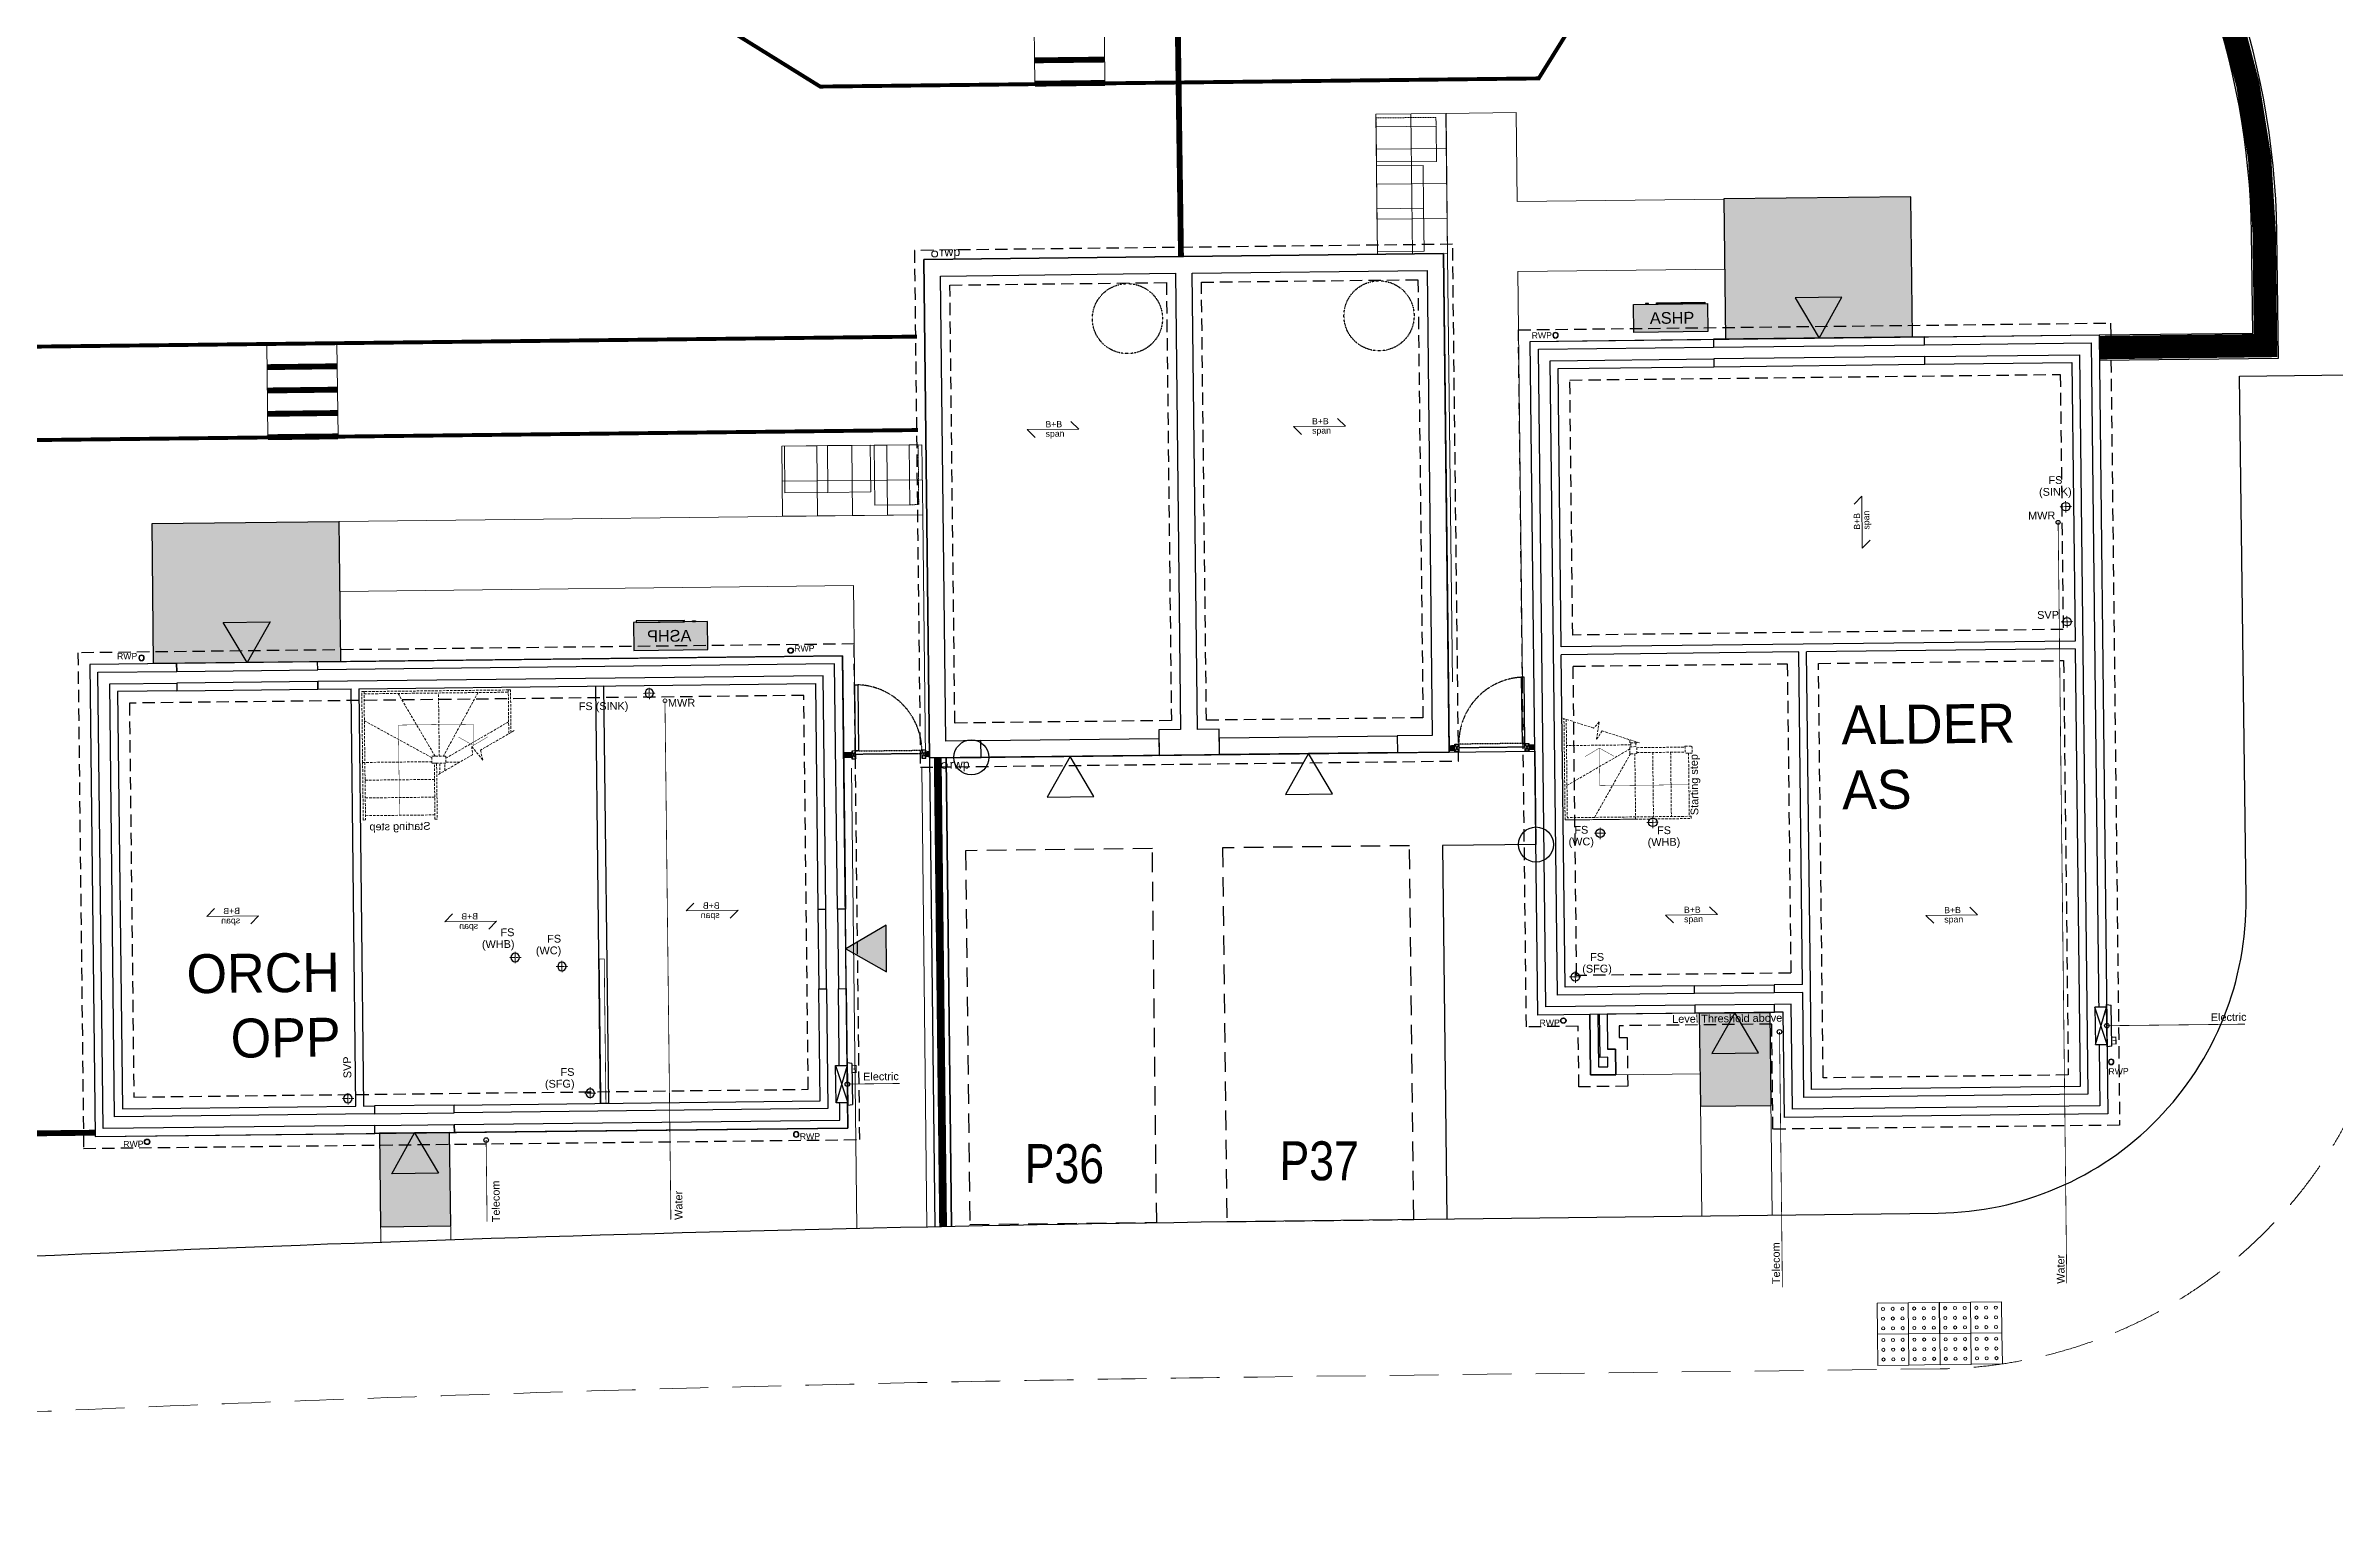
# Model space of a CAD drawing. Extents: x 287880777 to 288144713, y 62793326 to 63089570.
# Drawn here: x 288024036 to 288053418, y 63007454 to 63026159 of the extents above; entities that cross this region are included whole.
import ezdxf

# ---------------------------------------------------------------- set-up
doc = ezdxf.new("R2010")
doc.units = 0
doc.set_wipeout_variables(frame=1)
for name, pattern in [('CENTER', [2, 1.25, -0.25, 0.25, -0.25]), ('Dash', [6.35, 3.175, -3.175]), ('DASHED', [1.4, 0.7, -0.7]), ('DASHED2', [0.375, 0.25, -0.125]), ('HIDDEN', [9.525, 6.35, -3.175]), ('XREF - NORTHERN HIGHWAY DESIGN$0$CENTER2', [28.575, 19.05, -3.175, 3.175, -3.175]), ('XREF - NORTHERN HIGHWAY DESIGN$0$DASHED2', [0.375, 0.25, -0.125])]:
    doc.linetypes.add(name, pattern=pattern)
doc.layers.get('0').update_dxf_attribs({"color": 252})
for name, color, linetype in [('EXP - PEN 1', 1, 'Continuous'), ('NAR CYCLE STORES', 2, 'DASHED'), ('NAR DETAIL', 2, 'Continuous'), ('NAR EXTERNAL WALLS', 2, 'Continuous'), ('NAR PARKING', 7, 'DASHED2'), ('NAR PATIO', 3, 'Continuous'), ('NAR PRIVATE DRIVE', 6, 'Continuous'), ('NAR PRIVATE PATH HATCH', 8, 'Continuous'), ('NAR ROLLOVERS', 76, 'DASHED'), ('NAR_SUBS_PLANS', 7, 'Continuous'), ('Wain-Drainage Foul', 6, 'Continuous'), ('Wain-Drainage Foul Text', 2, 'Continuous'), ('Wain-Electrics', 3, 'Continuous'), ('Wain-Foundation acessories', 9, 'Continuous'), ('Wain-Foundation Line', 9, 'Continuous'), ('Wain-Meter box', 9, 'Continuous'), ('Wain-Part M', 10, 'Continuous'), ('Wain-RWP', 9, 'Continuous'), ('Wain-Services Run (Electric)', 10, 'Continuous'), ('Wain-Services Run (Telecom)', 190, 'Continuous'), ('Wain-Stair 1', 2, 'Continuous'), ('Wain-Stair numbers', 9, 'Continuous'), ('Wain-Wall (Cavity Wall - External Leaf)', 4, 'Continuous'), ('Wain-Wall (Cavity Wall - Internal Leaf)', 4, 'Continuous'), ('Wain-Wall (External)', 4, 'Continuous')]:
    doc.layers.add(name, color=color, linetype=linetype)
for name, color, linetype, lineweight in [('EXP - STEPS', 240, 'Continuous', 18), ('NAR BIN STORAGE', 2, 'Continuous', 0), ('NAR CBF', 34, 'FENCELINE2', 0), ('NAR M4(2)', 94, 'Continuous', 30), ('NAR PATHS', 3, 'Continuous', 0), ('rwpguts', 6, 'Continuous', 13), ('Wain-Text', 2, 'Continuous', 25), ('XREF - NORTHERN HIGHWAY DESIGN$0$EXP - HIGHWAY CENTRELINE', 3, 'XREF - NORTHERN HIGHWAY DESIGN$0$CENTER2', 18), ('XREF - NORTHERN HIGHWAY DESIGN$0$EXP - HIGHWAY CHANNEL', 4, 'XREF - NORTHERN HIGHWAY DESIGN$0$DASHED2', 9), ('XREF - NORTHERN HIGHWAY DESIGN$0$EXP - HIGHWAY FOOTWAY', 3, 'Continuous', 25), ('XREF - NORTHERN HIGHWAY DESIGN$0$EXP - HIGHWAY TACTILES', 1, 'Continuous', 9), ('XREF - NORTHERN HIGHWAY DESIGN$0$EXP - PRIVATE CHANNEL', 3, 'XREF - NORTHERN HIGHWAY DESIGN$0$DASHED2', 9), ('XREF - NORTHERN HIGHWAY DESIGN$0$EXP - PRIVATE FOOTWAY', 3, 'Continuous', 9)]:
    doc.layers.add(name, color=color, linetype=linetype, lineweight=lineweight)
for name, color, linetype, true_color in [('NAR DOOR OPENINGS', 140, 'Continuous', 0x00bfff), ('NAR EV CHARGING POINT', 3, 'Continuous', 0x00ff00), ('NAR HOUSE TYPE NAMES', 1, 'Continuous', 0xff0000), ('Wain-Services Run (Water', 145, 'Continuous', 0x3481b8)]:
    doc.layers.add(name, color=color, linetype=linetype, true_color=true_color)
for name, color, linetype, lineweight, true_color in [('NAR Retaining Wall', 222, 'Continuous', 13, 0xcc0099), ('Wain-Mains Water Riser', 152, 'Continuous', 25, 0x2776bb), ('Wain-Mains Water Riser Text', 152, 'Continuous', 25, 0x2776bb)]:
    doc.layers.add(name, color=color, linetype=linetype, lineweight=lineweight, true_color=true_color)
doc.styles.add('DD Arial Narrow', font='ARIALN.TTF', dxfattribs={"height": 100})
doc.styles.get("Standard").update_dxf_attribs({"font": 'arial.ttf'})
doc.styles.add('XREF - ARCHITECT LAYOUT$0$DD Arial Narrow', font='ARIALN.TTF', dxfattribs={"height": 100})
doc.linetypes.add('FENCELINE2', pattern='A,0.25,-0.1,[132,ltypeshp.shx,S=0.1,R=0,X=-0.1,Y=0],-0.1,1', length=1.45)

# ---------------------------------------------------------------- blocks, each defined once
blk = doc.blocks.new('Stairs Subs (Alderwood)')
at = {"layer": 'Wain-Stair 1', "linetype": 'HIDDEN', "lineweight": 9, "ltscale": 5}
for p, q in [((107, 357), (107, 1658, 0)), ((136, 1649, 0), (136, 357)), ((546, 1598, 0), (556, 1592, 0)), ((961, 1312), (136, 1312)), ((136, 800), (948, 1259)), ((486, 386), (956, 1198)), ((917, 1388), (948, 1371)), ((948, 1337), (948, 1378, 0)), ((1038, 1337), (948, 1337)), ((948, 1198), (948, 1288)), ((948, 1288), (1038, 1288)), ((1038, 1198), (948, 1198)), ((961, 1337), (961, 1288)), ((1012, 1198), (1012, 386)), ((1025, 1337), (1025, 1288)), ((1038, 1348, 0), (1038, 1337)), ((1038, 1198), (1038, 1288)), ((1038, 1275), (1657, 1275)), ((1038, 1211), (1657, 1211)), ((1242, 1211), (1242, 386)), ((1472, 1211), (1472, 386)), ((1657, 1288), (1747, 1288)), ((1657, 1288), (1657, 1198)), ((1747, 1198), (1657, 1198)), ((1702, 1198), (1702, 386)), ((1747, 1288), (1747, 1198)), ((107, 357), (1726, 357)), ((1012, 386), (136, 386)), ((136, 357), (1012, 357)), ((1012, 386), (1012, 357)), ((1726, 386), (1012, 386)), ((1012, 357), (1012, 386)), ((1012, 357), (1726, 357)), ((1726, 357), (1726, 386))]:
    blk.add_line(p, q, dxfattribs=at)
at = {"layer": 'Wain-Stair 1', "linetype": 'HIDDEN', "lineweight": 9, "ltscale": 5, "elevation": 0}
blk.add_lwpolyline([(1073, 1336), (597, 1495), (522, 1388), (559, 1611), (486, 1533), (82, 1667)], dxfattribs=at)
at = {"layer": 'Wain-Stair numbers', "const_width": 5}
for points in [[(372, 1168), (372, 1168), (558, 1275), (744, 1168), (744, 1168)], [(558, 1275), (558, 792), (1702, 792)]]:
    blk.add_lwpolyline(points, dxfattribs=at)
at = {"layer": 'Wain-Stair numbers', "insert": (1719, 792), "char_height": 100, "width": 1584.27, "attachment_point": 2, "rotation": 90, "line_spacing_factor": 0.9}
blk.add_mtext('Starting step ', dxfattribs=at)
blk = doc.blocks.new('Drainage Pipe')
at = {"linetype": 'CENTER', "lineweight": 13, "ltscale": 20}
for p, q in [((-41756, 78762), (-41756, 78612)), ((-41681, 78687), (-41831, 78687))]:
    blk.add_line(p, q, dxfattribs=at)
blk.add_circle((-41756, 78687), 55)
blk = doc.blocks.new('RWP')
for radius in [35, 31.5]:
    blk.add_circle((35, 35), radius)
blk = doc.blocks.new('ASHP')
at = {"transparency": 33554457}
h = blk.add_hatch(color=256, dxfattribs=at)
h.dxf.hatch_style = 1
h.paths.add_polyline_path([(548853, -2506), (548853, -2866), (547903, -2866), (547903, -2506)])
at = {"flags": 128}
blk.add_lwpolyline([(548853, -2506), (548853, -2866), (547903, -2866), (547903, -2506)], close=True, dxfattribs=at)
for points in [[(548098, -2496), (548058, -2496), (548058, -2506), (548098, -2506)], [(548199, -2488), (548821, -2488), (548821, -2506), (548199, -2506)]]:
    blk.add_lwpolyline(points, close=True)
at = {"layer": 'Wain-Electrics', "lineweight": 0, "insert": (548112, -2609), "char_height": 150, "width": 2397.38, "attachment_point": 1, "line_spacing_factor": 0.9}
blk.add_mtext('\\A1;ASHP ', dxfattribs=at)
at = {"layer": 'Wain-Text', "lineweight": 0, "insert": (548112, -2609), "char_height": 150, "width": 2397.38, "attachment_point": 1, "line_spacing_factor": 0.9}
blk.add_mtext('\\A1;ASHP ', dxfattribs=at)
blk = doc.blocks.new('Span symbol - Beam & block')
at = {"linetype": 'Continuous', "lineweight": 13}
for p, q in [((-5342, 71790), (-6007, 71790)), ((-6007, 71790), (-5906, 71689)), ((-5442, 71890), (-5342, 71790))]:
    blk.add_line(p, q, dxfattribs=at)
at = {"insert": (-5770, 71896), "char_height": 80, "attachment_point": 1, "line_spacing_factor": 0.9}
blk.add_mtext('B+B\\Pspan', dxfattribs=at)
blk = doc.blocks.new('Wall mounted meter - Electric (Plan)')
blk.add_wipeout([(-7157, 85115), (-7157, 84635), (-7007, 84635), (-7007, 85115)])
for p, q in [((-7217, 85137), (-7157, 85147)), ((-7217, 85137), (-7217, 84613)), ((-7157, 85147), (-7157, 84603)), ((-7007, 85115), (-7157, 85115)), ((-7007, 84635), (-7007, 85115)), ((-7157, 84635), (-7007, 84635)), ((-7157, 84603), (-7217, 84613))]:
    blk.add_line(p, q)
at = {"color": 9}
for p, q in [((-7157, 85115), (-7007, 84635)), ((-7007, 85115), (-7157, 84635))]:
    blk.add_line(p, q, dxfattribs=at)
at = {"lineweight": 0, "insert": (-7368, 85117), "char_height": 100, "width": 133.81, "attachment_point": 1, "line_spacing_factor": 0.9}
blk.add_mtext('\\A1;\\pi78.42052,t378.42052;{\\fCalibri|b0|i0|c0|p34;E}', dxfattribs=at)
blk = doc.blocks.new('A$Cee92f38c')
at = {"layer": 'NAR M4(2)', "ltscale": 10, "transparency": 33554585}
h = blk.add_hatch(color=256, dxfattribs=at)
h.dxf.hatch_style = 1
h.paths.add_polyline_path([(0, 1.2), (0.9, 1.2), (0.9, 0), (0, 0)])
at = {"layer": 'NAR M4(2)', "ltscale": 0.25}
blk.add_lwpolyline([(0, 1.2), (0, 0), (0.9, 0), (0.9, 1.2)], close=True, dxfattribs=at)
blk = doc.blocks.new('A$C3d9247a0')
at = {"layer": 'NAR DOOR OPENINGS', "transparency": 33554610}
h = blk.add_hatch(color=256, dxfattribs=at)
h.dxf.hatch_style = 1
h.paths.add_polyline_path([(450, 1200), (150, 680), (750, 680)])
at = {"layer": 'NAR DOOR OPENINGS'}
blk.add_lwpolyline([(450, 1200), (150, 680), (750, 680)], close=True, dxfattribs=at)
at = {"layer": 'NAR M4(2)', "ltscale": 10, "transparency": 33554585, "xscale": -1000, "yscale": 1000, "zscale": 1000}
blk.add_blockref('A$Cee92f38c', (900, 0), dxfattribs=at)
blk = doc.blocks.new('A$C324e72f9')
at = {"layer": 'NAR DOOR OPENINGS', "transparency": 33554610}
h = blk.add_hatch(color=256, dxfattribs=at)
h.dxf.hatch_style = 1
h.paths.add_polyline_path([(1200, 0), (900, 520), (1500, 520)])
at = {"layer": 'NAR PRIVATE PATH HATCH', "transparency": 33554597}
h = blk.add_hatch(color=256, dxfattribs=at)
h.dxf.hatch_style = 1
h.paths.add_polyline_path([(2400, 0), (0, 0), (0, 1800), (2400, 1800)])
at = {"layer": 'NAR DOOR OPENINGS'}
blk.add_lwpolyline([(1200, 0), (900, 520), (1500, 520)], close=True, dxfattribs=at)
at = {"layer": 'NAR PATIO'}
blk.add_lwpolyline([(2400, 0), (0, 0), (0, 1800), (2400, 1800)], close=True, dxfattribs=at)
blk = doc.blocks.new('Stairs Subs (Orchard)')
at = {"layer": 'Wain-Stair 1', "color": 9, "linetype": 'HIDDEN', "lineweight": 9, "ltscale": 5}
for p, q in [((42, 1543, 0), (42, 2090, 0)), ((71, 2090, 0), (1923, 2090, 0)), ((71, 2090, 0), (71, 1527, 0)), ((1923, 2061, 0), (71, 2061, 0)), ((460, 2061, 0), (914, 1249, 0)), ((967, 1249, 0), (967, 2061, 0)), ((1486, 2061, 0), (1020, 1249, 0)), ((1923, 2090, 0), (1923, 1180, 0)), ((1952, 1180, 0), (1952, 2090, 0)), ((71, 1681, 0), (883, 1222, 0)), ((1923, 1715, 0), (1063, 1232, 0)), ((883, 1249, 0), (883, 1159, 0)), ((1063, 1249, 0), (883, 1249, 0)), ((1063, 1159, 0), (1063, 1249, 0)), ((1063, 1180, 0), (1923, 1180, 0)), ((705, 1170, 0), (883, 1170, 0)), ((883, 1159, 0), (1063, 1159, 0)), ((896, 1062, 0), (896, 1159, 0)), ((960, 1026, 0), (960, 1159, 0)), ((1031, 952, 0), (1923, 952, 0)), ((1031, 724, 0), (1923, 724, 0)), ((1031, 496, 0), (1923, 496, 0))]:
    blk.add_line(p, q, dxfattribs=at)
at = {"layer": 'Wain-Stair 1', "color": 9, "linetype": 'HIDDEN', "lineweight": 9, "ltscale": 5, "elevation": 0}
for points in [[(42, 2090), (71, 2090)], [(1923, 2090), (1952, 2090)], [(0, 1567), (437, 1321), (408, 1194), (549, 1370), (539, 1264), (985, 1012)]]:
    blk.add_lwpolyline(points, dxfattribs=at)
for points in [[(1923, 441), (1952, 441), (1952, 1180), (1923, 1180)], [(1002, 441), (1031, 441), (1031, 1159), (1002, 1159)]]:
    blk.add_lwpolyline(points, close=True, dxfattribs=at)
at = {"layer": 'Wain-Stair numbers', "color": 253, "const_width": 5, "elevation": 0}
for points in [[(342, 1490), (342, 1490), (528, 1383), (714, 1490), (714, 1490)], [(528, 1383), (528, 1655), (1486, 1655), (1486, 496)]]:
    blk.add_lwpolyline(points, dxfattribs=at)
at = {"layer": 'Wain-Stair numbers', "color": 9, "insert": (1481, 406, 0), "char_height": 100, "width": 1584.27, "attachment_point": 2, "line_spacing_factor": 0.9}
blk.add_mtext('Starting step ', dxfattribs=at)
blk = doc.blocks.new('A$C43a92ec7')
at = {"layer": 'NAR DOOR OPENINGS', "transparency": 33554610}
h = blk.add_hatch(color=256, dxfattribs=at)
h.dxf.hatch_style = 1
edge = h.paths.add_edge_path()
edge.add_line((0, 0), (-300, 520))
edge.add_line((-300, 520), (300, 520))
edge.add_line((300, 520), (0, 0))
at = {"layer": 'NAR DOOR OPENINGS'}
blk.add_lwpolyline([(0, 0), (-300, 520), (300, 520)], close=True, dxfattribs=at)
blk = doc.blocks.new('B&B Block Symbol')
at = {"linetype": 'Continuous', "lineweight": 13}
for p, q in [((-5342, 71790), (-6007, 71790)), ((-6007, 71790), (-5906, 71689)), ((-5442, 71890), (-5342, 71790))]:
    blk.add_line(p, q, dxfattribs=at)
at = {"insert": (-5770, 71896), "char_height": 80, "attachment_point": 1, "line_spacing_factor": 0.9}
blk.add_mtext('B+B\\Pspan', dxfattribs=at)
blk = doc.blocks.new('XREF - NORTHERN HIGHWAY DESIGN$0$TACTILES')
at = {"layer": 'XREF - NORTHERN HIGHWAY DESIGN$0$EXP - HIGHWAY TACTILES'}
blk.add_lwpolyline([(0.4, 0), (0.4, 0.4), (0, 0.4), (0, 0)], close=True, dxfattribs=at)
for centre in [(0.075, 0.325), (0.2, 0.325), (0.325, 0.325), (0.075, 0.2), (0.075, 0.075), (0.2, 0.2), (0.2, 0.075), (0.325, 0.2), (0.325, 0.075)]:
    blk.add_circle(centre, 0.02, dxfattribs=at)
blk = doc.blocks.new('XREF - NORTHERN HIGHWAY DESIGN')
at = {"layer": 'XREF - NORTHERN HIGHWAY DESIGN$0$EXP - HIGHWAY CENTRELINE', "ltscale": 0.15}
blk.add_lwpolyline([(571.811, 331.662), (573.722, 323.424, 0.199199), (578.963, 316.101), (604.937, 299.947, -0.255905), (611.425, 288.44), (611.447, 286.602)], format="xyb", dxfattribs=at)
at = {"layer": 'XREF - NORTHERN HIGHWAY DESIGN$0$EXP - HIGHWAY CHANNEL', "ltscale": 2.5, "flags": 128}
blk.add_lwpolyline([(539.13, 272.118, 0.017534), (572.256, 272.905, -0.011704), (594.588, 273.696), (603.352, 273.801, 0.414292), (609.279, 279.874), (609.222, 284.575), (614.021, 284.634), (614.079, 279.928, 0.414135), (620.151, 274.002), (625.353, 274.065)], format="xyb", dxfattribs=at)
at = {"layer": 'XREF - NORTHERN HIGHWAY DESIGN$0$EXP - HIGHWAY FOOTWAY', "flags": 128}
blk.add_lwpolyline([(539.152, 274.118, 0.017534), (572.138, 274.901, -0.011704), (594.564, 275.696), (603.328, 275.801, 0.414292), (607.28, 279.849), (607.197, 286.55), (615.997, 286.658), (616.079, 279.953, 0.414135), (620.127, 276.002), (627.329, 276.089)], format="xyb", dxfattribs=at)
at = {"layer": 'XREF - NORTHERN HIGHWAY DESIGN$0$EXP - PRIVATE CHANNEL', "ltscale": 2.5}
for points in [[(580.249, 331.306, 0.429517), (575.752, 323.019, 0.176876), (579.94, 317.672), (605.914, 301.518, -0.255905), (613.274, 288.463), (613.297, 286.625)], [(561.221, 326.325), (564.544, 326.993, -0.385198), (572.038, 322.532, 0.189889), (577.986, 314.53), (603.96, 298.376, -0.255905), (609.575, 288.417), (609.597, 286.58)]]:
    blk.add_lwpolyline(points, format="xyb", dxfattribs=at)
at = {"layer": 'XREF - NORTHERN HIGHWAY DESIGN$0$EXP - PRIVATE FOOTWAY'}
blk.add_lwpolyline([(613.797, 286.631), (613.774, 288.469, 0.255905), (606.178, 301.943), (605.755, 302.206)], format="xyb", dxfattribs=at)
at = {"layer": 'XREF - NORTHERN HIGHWAY DESIGN$0$EXP - HIGHWAY TACTILES', "rotation": 0.6762087512671491}
for p in [(602.547, 274.245), (602.947, 274.25), (603.346, 274.254), (603.746, 274.259), (602.551, 273.845), (602.951, 273.85), (603.351, 273.854), (603.751, 273.859)]:
    blk.add_blockref('XREF - NORTHERN HIGHWAY DESIGN$0$TACTILES', p, dxfattribs=at)

msp = doc.modelspace()

# ---------------------------------------------------------------- linework, layer by layer
at = {"layer": 'Defpoints'}
msp.add_lwpolyline([(288035308, 63023415), (288041983, 63023491), (288042042, 63018326), (288042056, 63017089), (288035381, 63017013)], close=True, dxfattribs=at)
at = {"layer": 'EXP - STEPS'}
for p, q in [((288036735, 63025672), (288036722, 63026872)), ((288037635, 63025682), (288037622, 63026882)), ((288027788, 63021143), (288027775, 63022343)), ((288026888, 63021132), (288026875, 63022332))]:
    msp.add_line(p, q, dxfattribs=at)
at = {"layer": 'EXP - STEPS', "const_width": 75}
for points in [[(288036732, 63025972), (288037632, 63025982)], [(288036735, 63025672), (288037635, 63025682)], [(288026878, 63022032), (288027778, 63022043)], [(288026881, 63021732), (288027781, 63021743)], [(288026885, 63021432), (288027785, 63021443)], [(288026888, 63021132), (288027788, 63021143)]]:
    msp.add_lwpolyline(points, dxfattribs=at)
at = {"layer": 'NAR BIN STORAGE', "linetype": 'Dash', "ltscale": 0.025}
for points in [[(288041886, 63025125), (288041885, 63025240), (288041115, 63025232), (288041116, 63025117)], [(288035129, 63020265), (288035244, 63020266), (288035236, 63021036), (288035121, 63021035)]]:
    msp.add_lwpolyline(points, dxfattribs=at)
at = {"layer": 'NAR BIN STORAGE'}
for points in [[(288041116, 63025117), (288041886, 63025125), (288041891, 63024675), (288041121, 63024667)], [(288041121, 63024617), (288041721, 63024623), (288041727, 63024073), (288041127, 63024067)], [(288041127, 63024067), (288041727, 63024073), (288041733, 63023523), (288041133, 63023517)], [(288034071, 63021024), (288034077, 63020424), (288033527, 63020418), (288033521, 63021018)], [(288034621, 63021029), (288034627, 63020429), (288034077, 63020424), (288034071, 63021024)], [(288035121, 63021035), (288035129, 63020265), (288034679, 63020260), (288034671, 63021030)]]:
    msp.add_lwpolyline(points, close=True, dxfattribs=at)
at = {"layer": 'NAR CBF', "ltscale": 1200, "transparency": 33554687, "const_width": 75}
for points in [[(288038538, 63028774), (288038611, 63023452)], [(288034280, 63017050), (288034385, 63017051)], [(288035334, 63017062), (288035380, 63017063)], [(288042056, 63017139), (288042128, 63017140)], [(288043078, 63017150), (288043155, 63017151)], [(288023470, 63012186), (288024670, 63012200)]]:
    msp.add_lwpolyline(points, dxfattribs=at)
at = {"layer": 'NAR CYCLE STORES'}
for centre in [(288037924, 63022655), (288041154, 63022691)]:
    msp.add_circle(centre, 450, dxfattribs=at)
at = {"layer": 'NAR DETAIL', "flags": 128}
for points in [[(288034434, 63017102), (288034424, 63017952), (288034462, 63017952), (288034472, 63017102)], [(288043028, 63017200), (288043018, 63018050), (288042980, 63018049), (288042990, 63017199)], [(288034435, 63017002), (288034434, 63017102), (288034384, 63017101), (288034385, 63017001)], [(288035335, 63017012), (288035334, 63017112), (288035284, 63017112), (288035285, 63017012)], [(288042129, 63017090), (288042128, 63017190), (288042178, 63017190), (288042179, 63017090)], [(288043029, 63017100), (288043028, 63017200), (288043078, 63017200), (288043079, 63017100)]]:
    msp.add_lwpolyline(points, close=True, dxfattribs=at)
for points in [[(288034384, 63017101), (288034435, 63017002)], [(288034434, 63017102), (288034385, 63017001)], [(288035284, 63017112), (288035335, 63017012)], [(288035334, 63017112), (288035285, 63017012)], [(288042128, 63017190), (288042179, 63017090)], [(288042178, 63017190), (288042129, 63017090)], [(288043028, 63017200), (288043079, 63017100)], [(288043078, 63017200), (288043029, 63017100)]]:
    msp.add_lwpolyline(points, dxfattribs=at)
at = {"layer": 'NAR DETAIL', "linetype": 'DASHED', "ltscale": 0.005, "flags": 128}
for points in [[(288034434, 63017102), (288035284, 63017112), (288035284, 63017068), (288034434, 63017058)], [(288043028, 63017200), (288042178, 63017190), (288042178, 63017146), (288043028, 63017156)]]:
    msp.add_lwpolyline(points, close=True, dxfattribs=at)
at = {"layer": 'NAR DETAIL', "linetype": 'DASHED', "ltscale": 0.2}
for centre, start, end in [((288034434, 63017102), 0.6523, 88.2325), ((288043028, 63017200), 93.0722, 180.6523)]:
    msp.add_arc(centre, 850, start, end, dxfattribs=at)
at = {"layer": 'NAR DOOR OPENINGS'}
for points in [[(288040249, 63017068), (288039955, 63016545), (288040555, 63016552)], [(288037188, 63017033), (288036894, 63016510), (288037494, 63016517)]]:
    msp.add_lwpolyline(points, close=True, dxfattribs=at)
at = {"layer": 'NAR EV CHARGING POINT'}
for centre in [(288035921, 63017019), (288043169, 63015901)]:
    msp.add_circle(centre, 225, dxfattribs=at)
at = {"layer": 'NAR EXTERNAL WALLS'}
for points in [[(288050402, 63022120), (288052701, 63022148), (288052681, 63023759, 0.172842), (288050350, 63030055), (288039513, 63036795)], [(288050398, 63022445), (288052372, 63022469), (288052356, 63023755, 0.171469), (288050134, 63029807), (288039341, 63036519)]]:
    msp.add_lwpolyline(points, format="xyb", dxfattribs=at)
for points in [[(288035381, 63017013), (288035449, 63010994)], [(288035596, 63017015), (288035664, 63010997)]]:
    msp.add_lwpolyline(points, dxfattribs=at)
at = {"layer": 'NAR PARKING', "ltscale": 1000}
for points in [[(288041599, 63011086), (288041544, 63015885), (288039144, 63015858), (288039199, 63011058)], [(288038299, 63011048), (288038244, 63015848), (288035844, 63015821), (288035899, 63011021)]]:
    msp.add_lwpolyline(points, close=True, dxfattribs=at)
at = {"layer": 'NAR PATHS'}
for points in [[(288041114, 63025282), (288042014, 63025291), (288042033, 63023491), (288041133, 63023482)], [(288035286, 63021036), (288035295, 63020136), (288033495, 63020118), (288033486, 63021018)]]:
    msp.add_lwpolyline(points, close=True, dxfattribs=at)
for points in [[(288041564, 63025287), (288041583, 63023487)], [(288045583, 63024191), (288042926, 63024161), (288042914, 63025301), (288042012, 63025291), (288042096, 63017989)], [(288042019, 63024841), (288041119, 63024832)], [(288042024, 63024391), (288041124, 63024382)], [(288042028, 63023941), (288041128, 63023932)], [(288042996, 63017999), (288042936, 63023261), (288045593, 63023291)], [(288033945, 63020122), (288033936, 63021022)], [(288034395, 63020127), (288034386, 63021027)], [(288034845, 63020132), (288034836, 63021032)], [(288035291, 63020586), (288033491, 63020568)], [(288035331, 63017012), (288035295, 63020136), (288027801, 63020051)], [(288034431, 63017002), (288034406, 63019226), (288027811, 63019151)], [(288035282, 63016893), (288035349, 63010992)], [(288045300, 63011130), (288045279, 63012957), (288044196, 63012945), (288044192, 63013272), (288044093, 63013271), (288044084, 63013720), (288046170, 63013744), (288046200, 63011141)], [(288028337, 63010795), (288028321, 63012191), (288029221, 63012202), (288029237, 63010826)]]:
    msp.add_lwpolyline(points, dxfattribs=at)
at = {"layer": 'NAR PRIVATE DRIVE'}
msp.add_lwpolyline([(288035664, 63010997), (288035596, 63017015), (288043156, 63017101), (288043169, 63015901), (288041971, 63015888), (288042025, 63011091)], dxfattribs=at)
at = {"layer": 'NAR Retaining Wall', "linetype": 'DASHED', "ltscale": 250, "const_width": 300}
msp.add_lwpolyline([(288050400, 63022283), (288052536, 63022309), (288052519, 63023757, 0.172164), (288050242, 63029931), (288039427, 63036657)], format="xyb", dxfattribs=at)
at = {"layer": 'NAR Retaining Wall', "linetype": 'DASHED', "ltscale": 250, "const_width": 100}
msp.add_lwpolyline([(288035488, 63017014), (288035557, 63010995)], dxfattribs=at)
at = {"layer": 'NAR ROLLOVERS', "ltscale": 500, "const_width": 50}
for points in [[(288046961, 63031780), (288043204, 63025740), (288033979, 63025635), (288032873, 63026322)], [(288035220, 63022424), (288023346, 63022289)], [(288035234, 63021224), (288023362, 63021089)]]:
    msp.add_lwpolyline(points, dxfattribs=at)
at = {"layer": 'rwpguts', "ltscale": 0.01}
for centre in [(288035449, 63023485), (288035573, 63016915)]:
    msp.add_circle(centre, 37.5, dxfattribs=at)
at = {"layer": 'Wain-Foundation Line', "linetype": 'HIDDEN', "ltscale": 25}
for points in [[(288035265, 63016894), (288042175, 63016973), (288042099, 63023610), (288035189, 63023531)], [(288035644, 63023086), (288038424, 63023118), (288038488, 63017493), (288035708, 63017461)], [(288038874, 63023123), (288041654, 63023155), (288041718, 63017529), (288038938, 63017498)], [(288042944, 63022511), (288050546, 63022598), (288050663, 63012296), (288046211, 63012245), (288046196, 63013595), (288044236, 63013573), (288044238, 63013423), (288044340, 63013424), (288044347, 63012796), (288043720, 63012789), (288043711, 63013567), (288043046, 63013559)], [(288043604, 63021866), (288049901, 63021938), (288049938, 63018663), (288043641, 63018591)], [(288046796, 63018227), (288049943, 63018263), (288050004, 63012941), (288046856, 63012905)], [(288043646, 63018191), (288046396, 63018222), (288046441, 63014250), (288043691, 63014219)], [(288025167, 63012658), (288033826, 63012757), (288033769, 63017816), (288025110, 63017717)]]:
    msp.add_lwpolyline(points, close=True, dxfattribs=at)
at = {"layer": 'Wain-Mains Water Riser'}
msp.add_circle((288049873, 63020039), 25, dxfattribs=at)
at = {"layer": 'Wain-Mains Water Riser', "lineweight": 0}
msp.add_circle((288031986, 63017746), 25, dxfattribs=at)
at = {"layer": 'Wain-Services Run (Telecom)', "const_width": 10}
for points in [[(288046296, 63013495), (288046333, 63010213)], [(288029690, 63012105), (288029702, 63011057)]]:
    msp.add_lwpolyline(points, dxfattribs=at)
at = {"layer": 'Wain-Services Run (Telecom)'}
for centre in [(288046296, 63013495), (288029690, 63012105)]:
    msp.add_circle(centre, 29, dxfattribs=at)
at = {"layer": 'Wain-Services Run (Water', "const_width": 10}
for points in [[(288049873, 63020039), (288049984, 63010266)], [(288031986, 63017746), (288032062, 63011085)]]:
    msp.add_lwpolyline(points, dxfattribs=at)
at = {"layer": 'Wain-Wall (Cavity Wall - External Leaf)'}
for points in [[(288027526, 63018248), (288025716, 63018227), (288025717, 63018125), (288027527, 63018145)], [(288027526, 63018248), (288034266, 63018325), (288034303, 63015072), (288034200, 63015071), (288034164, 63018221), (288027527, 63018145)], [(288025716, 63018227), (288024601, 63018215), (288024670, 63012150), (288028260, 63012191), (288028259, 63012293), (288024772, 63012254), (288024705, 63018113), (288025717, 63018125)], [(288034303, 63015072), (288034200, 63015071), (288034212, 63014049), (288034314, 63014050)], [(288029283, 63012202), (288029281, 63012305), (288034231, 63012361), (288034212, 63014049), (288034314, 63014050), (288034335, 63012260), (288029283, 63012202)], [(288029283, 63012202), (288028260, 63012191), (288028259, 63012293), (288029281, 63012305)]]:
    msp.add_lwpolyline(points, close=True, dxfattribs=at)
at = {"layer": 'Wain-Wall (Cavity Wall - Internal Leaf)'}
for points in [[(288028256, 63012543), (288028257, 63012443), (288024920, 63012405), (288024857, 63017965), (288025719, 63017975), (288025720, 63017875), (288024958, 63017866), (288025019, 63012506), (288025019, 63012506), (288028016, 63012541)], [(288028055, 63017901), (288033917, 63017968), (288033950, 63015068), (288034050, 63015069), (288034016, 63018069), (288027529, 63017995), (288027530, 63017895), (288027955, 63017900)], [(288029279, 63012555), (288033978, 63012608), (288033962, 63014046), (288034062, 63014047), (288034079, 63012510), (288029280, 63012455), (288029279, 63012555)], [(288028116, 63012542), (288028256, 63012543)]]:
    msp.add_lwpolyline(points, dxfattribs=at)
for points in [[(288027529, 63017995), (288025719, 63017975), (288025720, 63017875), (288027530, 63017895)], [(288034050, 63015069), (288033950, 63015068), (288033962, 63014046), (288034062, 63014047)], [(288028257, 63012443), (288029280, 63012455), (288029279, 63012555), (288028256, 63012543)]]:
    msp.add_lwpolyline(points, close=True, dxfattribs=at)
at = {"layer": 'Wain-Wall (External)'}
for p, q in [((288050090, 63018514), (288043493, 63018439)), ((288046544, 63018374), (288043494, 63018339)), ((288046593, 63014102), (288046544, 63018374)), ((288050091, 63018414), (288046644, 63018375)), ((288046693, 63014103), (288046644, 63018375)), ((288028016, 63012541), (288027955, 63017900)), ((288028055, 63017901), (288028116, 63012542)), ((288043859, 63013718), (288043868, 63012941)), ((288043962, 63013720), (288043970, 63013045)), ((288043982, 63013720), (288043988, 63013167)), ((288044084, 63013721), (288044089, 63013271)), ((288044192, 63013272), (288044089, 63013271)), ((288044196, 63012945), (288044192, 63013272)), ((288043868, 63012941), (288044196, 63012945)), ((288043970, 63013045), (288044092, 63013046)), ((288044091, 63013169), (288043988, 63013167)), ((288044092, 63013046), (288044091, 63013169))]:
    msp.add_line(p, q, dxfattribs=at)
for points in [[(288036046, 63017020), (288036043, 63017235), (288035593, 63017230), (288035525, 63023202), (288038541, 63023237), (288038607, 63017376), (288038326, 63017373), (288038330, 63017046), (288039107, 63017055), (288039103, 63017382), (288038822, 63017379), (288038756, 63023239), (288041770, 63023273), (288041838, 63017301), (288041388, 63017296), (288041391, 63017081), (288042056, 63017089), (288041983, 63023491), (288035308, 63023415), (288035381, 63017013), (288036046, 63017020)], [(288045209, 63013734), (288043194, 63013711), (288043096, 63022363), (288045448, 63022390)], [(288048158, 63022420), (288050398, 63022446), (288050512, 63012444), (288046360, 63012397), (288046344, 63013747), (288046232, 63013746)], [(288045208, 63013836), (288043296, 63013815), (288043200, 63022262), (288045449, 63022287)], [(288045206, 63013986), (288043444, 63013966), (288043351, 63022113), (288045451, 63022137)], [(288048161, 63022168), (288050148, 63022191), (288050256, 63012694), (288046609, 63012652), (288046594, 63014002), (288046229, 63013998)], [(288048159, 63022318), (288050297, 63022342), (288050408, 63012545), (288046461, 63012501), (288046445, 63013850), (288046231, 63013848)], [(288048162, 63022068), (288050049, 63022090), (288050090, 63018514)], [(288043493, 63018439), (288043452, 63022014), (288045452, 63022037)], [(288045205, 63014086), (288043543, 63014067), (288043494, 63018339)], [(288050091, 63018414), (288050155, 63012793), (288046708, 63012753), (288046693, 63014103)], [(288046593, 63014102), (288046228, 63014098)]]:
    msp.add_lwpolyline(points, dxfattribs=at)
for points in [[(288045449, 63022287), (288048159, 63022318), (288048158, 63022420), (288045448, 63022390)], [(288045452, 63022037), (288048162, 63022068), (288048161, 63022168), (288045451, 63022137)], [(288031159, 63012576), (288031098, 63017936), (288031198, 63017937), (288031259, 63012577)], [(288036043, 63017235), (288038327, 63017261), (288038330, 63017046), (288036046, 63017020)], [(288039105, 63017270), (288041388, 63017296), (288041391, 63017081), (288039107, 63017055)], [(288045205, 63014086), (288046228, 63014098), (288046229, 63013998), (288045206, 63013986)], [(288045209, 63013734), (288046232, 63013746), (288046231, 63013848), (288045208, 63013836)]]:
    msp.add_lwpolyline(points, close=True, dxfattribs=at)
at = {"layer": 'Wain-Wall (External)', "linetype": 'HIDDEN', "ltscale": 25, "const_width": 10}
msp.add_lwpolyline([(288031206, 63014432), (288031228, 63012577), (288031165, 63012576), (288031143, 63014432)], close=True, dxfattribs=at)

# ---------------------------------------------------------------- block references
at = {"layer": 'NAR DETAIL', "rotation": 0.6523482250548098}
msp.add_blockref('ASHP', (287496524, 63019105), dxfattribs=at)
at = {"layer": 'NAR DETAIL', "xscale": -1, "rotation": 0.6523482250254098}
msp.add_blockref('ASHP', (288580372, 63027508), dxfattribs=at)
at = {"layer": 'NAR DOOR OPENINGS', "xscale": -1, "rotation": 270.6523482250254}
msp.add_blockref('A$C43a92ec7', (288034309, 63014561), dxfattribs=at)
at = {"layer": 'NAR M4(2)', "rotation": 0.6523482250548098}
msp.add_blockref('A$C3d9247a0', (288045284, 63012535), dxfattribs=at)
at = {"layer": 'NAR M4(2)', "xscale": -1, "rotation": 0.6523482250254098}
msp.add_blockref('A$C3d9247a0', (288029235, 63011002), dxfattribs=at)
at = {"layer": 'NAR PATIO', "xscale": -1, "rotation": 0.6523482250548263}
msp.add_blockref('A$C324e72f9', (288048003, 63022419), dxfattribs=at)
at = {"layer": 'NAR PATIO', "rotation": 0.6523482250254043}
msp.add_blockref('A$C324e72f9', (288025421, 63018224), dxfattribs=at)
at = {"layer": 'Wain-Drainage Foul', "lineweight": 0}
for p, rotation in [((287971764, 62977591), 270.6523482250548), ((288007338, 63096969), 180.6523482250547), ((288002020, 63094392, 42), 180.6523482250547), ((288001345, 63094253), 180.6523482250547), ((288001025, 63092408), 180.6523482250547)]:
    msp.add_blockref('Drainage Pipe', p, dxfattribs=dict(at, rotation=rotation))
at = {"layer": 'Wain-Drainage Foul', "lineweight": 0, "xscale": -1}
for p, rotation in [((288110942, 62976986, 0), 90.6523482250254), ((288070921, 63093608), 180.6523482250254), ((287989806, 62935176), 0.6523482250254098), ((288068773, 63091796, 0), 180.6523482250254), ((287951868, 63053566), 270.6523482250254)]:
    msp.add_blockref('Drainage Pipe', p, dxfattribs=dict(at, rotation=rotation))
at = {"layer": 'Wain-Foundation acessories'}
for name, p, rotation in [('B&B Block Symbol', (288043459, 62949512, 0), 0.6523482250539439), ('B&B Block Symbol', (288046881, 62949551, 0), 0.6523482250539439), ('Span symbol - Beam & block', (288119076, 63026532), 90.6523482250548), ('Span symbol - Beam & block', (288051657, 62943277), 0.6523482250548098), ('Span symbol - Beam & block', (288054998, 62943273), 0.6523482250548098)]:
    msp.add_blockref(name, p, dxfattribs=dict(at, rotation=rotation))
at = {"layer": 'Wain-Foundation acessories', "xscale": -1, "rotation": 0.6523482250254098}
for p in [(288021578, 62943132), (288024634, 62943063), (288027735, 62943202)]:
    msp.add_blockref('Span symbol - Beam & block', p, dxfattribs=at)
at = {"layer": 'Wain-RWP', "xscale": -1}
for p, rotation in [((288043385, 63022476, 0), 180.6523482250548), ((288025230, 63018332, 0), 180.6523482250254), ((288050589, 63013145), 90.65234822505482), ((288033706, 63012143, 0), 0.6523482250254098)]:
    msp.add_blockref('RWP', p, dxfattribs=dict(at, rotation=rotation))
at = {"layer": 'Wain-RWP'}
for p, rotation in [((288033635, 63018427, 0), 180.6523482250254), ((288043486, 63013604, 0), 0.6523482250548098), ((288025302, 63012047, 0), 0.6523482250254043)]:
    msp.add_blockref('RWP', p, dxfattribs=dict(at, rotation=rotation))
at = {"layer": 'Wain-Stair 1', "linetype": 'HIDDEN', "lineweight": 9, "ltscale": 5, "xscale": -1, "rotation": 0.6523482250254098}
msp.add_blockref('Stairs Subs (Orchard)', (288030069, 63015797, 0), dxfattribs=at)
at = {"layer": 'Wain-Stair 1', "rotation": 0.6523482250548098}
msp.add_blockref('Stairs Subs (Alderwood)', (288043440, 63015858), dxfattribs=at)

# ---------------------------------------------------------------- texts
at = {"layer": 'NAR HOUSE TYPE NAMES', "char_height": 500, "rotation": 0.6523, "style": 'DD Arial Narrow'}
for s, insert, attachment_point in [('{\\fGill Sans MT|b0|i0|c0|p34;ALDER\\PAS}', (288047087, 63017686, 0), 1), ('{\\fGill Sans MT|b0|i0|c0|p34;ORCH\\POPP}', (288027809, 63014512, 0), 3)]:
    msp.add_mtext_dynamic_manual_height_columns(s, width=2588.93, gutter_width=12.5, heights=[0], dxfattribs=dict(at, insert=insert, attachment_point=attachment_point))
at = {"layer": 'NAR PARKING', "char_height": 500, "attachment_point": 3, "rotation": 359.7932, "style": 'XREF - ARCHITECT LAYOUT$0$DD Arial Narrow'}
for s, insert in [('P36', (288037625, 63012050)), ('P37', (288040896, 63012087))]:
    msp.add_mtext_dynamic_manual_height_columns(s, width=1066.24, gutter_width=500, heights=[0], dxfattribs=dict(at, insert=insert))
at = {"layer": 'NAR_SUBS_PLANS'}
for p in [(288035522, 63023456), (288035642, 63016874)]:
    msp.add_text('rwp', height=113.4, rotation=0.6523, dxfattribs=at).set_placement(p)
at = {"layer": 'Wain-Drainage Foul Text', "char_height": 100, "rotation": 0.6523, "line_spacing_factor": 0.9}
for s, insert, attachment_point in [('\\A1;\\pi-79.87722;FS\\P\\pi-202.79673;(SINK)', (288049830, 63020491), 4), ('\\A1;\\pi-79.87722;FS\\P\\pi-156.13915;(WC)', (288043741, 63016139), 1), ('\\A1;\\pi-79.87722;FS\\P\\pi-202.72851;(WHB)', (288044803, 63016134), 1), ('\\A1;\\pi-79.87722;FS\\P\\pi-183.35607;(SFG)', (288043944, 63014507), 1)]:
    msp.add_mtext(s, dxfattribs=dict(at, insert=insert, attachment_point=attachment_point))
at = {"layer": 'Wain-Drainage Foul Text', "lineweight": 0, "char_height": 100, "line_spacing_factor": 0.9}
for insert, attachment_point, rotation in [((288049603, 63018899, 0), 1, 0.6523), ((288027960, 63012900, 0), 7, 90.6523)]:
    msp.add_mtext('\\A1;{\\fArial|b0|i0|c0|p34;SVP}', dxfattribs=dict(at, insert=insert, attachment_point=attachment_point, rotation=rotation))
at = {"layer": 'Wain-Mains Water Riser Text', "char_height": 100, "rotation": 0.6523, "line_spacing_factor": 0.9}
for insert, attachment_point in [((288049487, 63020174, 0), 1), ((288032373, 63017773, 0), 3)]:
    msp.add_mtext('MWR', dxfattribs=dict(at, insert=insert, attachment_point=attachment_point))
at = {"layer": 'Wain-Part M', "insert": (288045624, 63013718), "char_height": 100, "width": 1809.27, "attachment_point": 2, "rotation": 0.6523, "line_spacing_factor": 0.9}
msp.add_mtext('Level Threshold above  ', dxfattribs=at)
at = {"layer": 'Wain-RWP', "char_height": 80, "rotation": 0.6523, "line_spacing_factor": 0.9}
for insert, attachment_point in [((288043113, 63022479, 0), 1), ((288024950, 63018359, 0), 1), ((288033906, 63018461, 0), 3), ((288043215, 63013571, 0), 7), ((288050519, 63012947, 0), 7), ((288025031, 63012014, 0), 7), ((288033978, 63012115, 0), 9)]:
    msp.add_mtext('RWP', dxfattribs=dict(at, insert=insert, attachment_point=attachment_point))
at = {"layer": 'Wain-Services Run (Electric)'}
msp.add_text('Electric ', height=100, rotation=0.6523, dxfattribs=at).set_placement((288051834, 63013632, 0))
at = {"layer": 'Wain-Services Run (Telecom)'}
for p in [(288029867, 63011050, 0), (288046303, 63010256, 0)]:
    msp.add_text('Telecom', height=100, rotation=90.6523, dxfattribs=at).set_placement(p)
at = {"layer": 'Wain-Services Run (Water'}
for p in [(288032212, 63011081, 0), (288049957, 63010260, 0)]:
    msp.add_text('Water', height=100, rotation=90.6523, dxfattribs=at).set_placement(p)
at = {"layer": 'Wain-Text', "char_height": 100, "attachment_point": 3, "rotation": 0.6523, "line_spacing_factor": 0.9}
for s, insert in [('\\A1;FS (SINK)', (288031515, 63017733, 0)), ('\\A1;FS\\P(WHB)', (288030052, 63014824, 0)), ('\\A1;FS\\P(WC)', (288030652, 63014742, 0)), ('\\A1;FS\\P(SFG)', (288030823, 63013031, 0))]:
    msp.add_mtext(s, dxfattribs=dict(at, insert=insert))

# ---------------------------------------------------------------- next in the draw order: block references
at = {"layer": 'Wain-Meter box', "rotation": 180.6523482250547}
msp.add_blockref('Wall mounted meter - Electric (Plan)', (288042376, 63098362), dxfattribs=at)
at = {"layer": 'Wain-Meter box', "xscale": -1, "rotation": 0.6523482250254098}
msp.add_blockref('Wall mounted meter - Electric (Plan)', (288028139, 62927873, 0), dxfattribs=at)

# ---------------------------------------------------------------- next in the draw order: linework, layer by layer
at = {"layer": 'Defpoints'}
for points in [[(288043096, 63022363), (288050398, 63022446), (288050512, 63012444), (288046360, 63012397), (288046344, 63013747), (288044084, 63013721), (288044089, 63013271), (288044192, 63013272), (288044196, 63012945), (288043868, 63012941), (288043859, 63013718), (288043194, 63013711)], [(288034266, 63018325), (288024601, 63018215), (288024670, 63012150), (288034335, 63012260)]]:
    msp.add_lwpolyline(points, close=True, dxfattribs=at)
at = {"layer": 'NAR PATHS'}
msp.add_lwpolyline([(288034382, 63016883), (288034449, 63010973)], dxfattribs=at)
at = {"layer": 'Wain-Foundation Line', "linetype": 'HIDDEN', "ltscale": 25, "elevation": 0}
msp.add_lwpolyline([(288034414, 63018477), (288024449, 63018363), (288024522, 63011998), (288034487, 63012111)], close=True, dxfattribs=at)
at = {"layer": 'Wain-Services Run (Electric)', "const_width": 10}
msp.add_lwpolyline([(288050499, 63013574), (288052271, 63013594)], dxfattribs=at)
at = {"layer": 'Wain-Services Run (Electric)', "const_width": 10, "elevation": 0}
msp.add_lwpolyline([(288034328, 63012824), (288034998, 63012832)], dxfattribs=at)
at = {"layer": 'Wain-Services Run (Electric)'}
for centre in [(288050499, 63013574), (288034328, 63012824, 0)]:
    msp.add_circle(centre, 29, dxfattribs=at)

# ---------------------------------------------------------------- next in the draw order: block references
at = {"layer": 'EXP - PEN 1', "xscale": 1000, "yscale": 1000, "zscale": 1000}
msp.add_blockref('XREF - NORTHERN HIGHWAY DESIGN', (287445006, 62735366), dxfattribs=at)

# ---------------------------------------------------------------- next in the draw order: texts
at = {"layer": 'Wain-Services Run (Electric)'}
msp.add_text('Electric ', height=100, rotation=0.6523, dxfattribs=at).set_placement((288034531, 63012870, 0))

doc.saveas('drawing.dxf')
